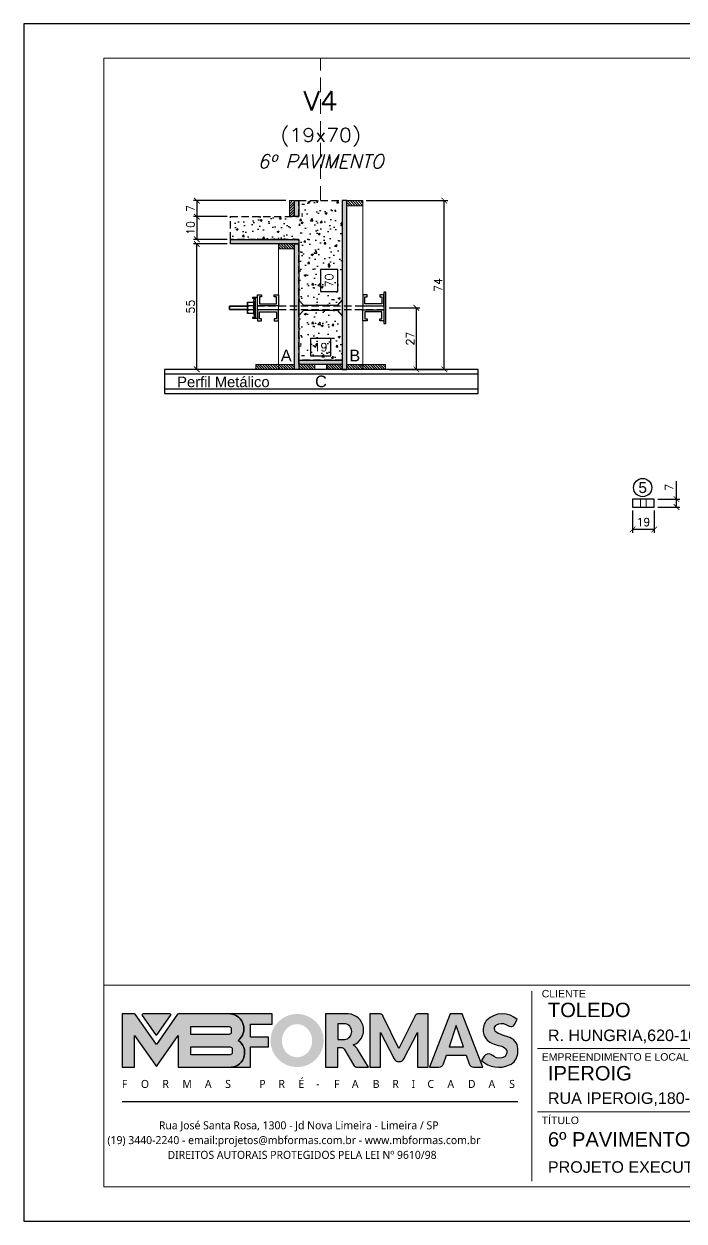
# Model space of a CAD drawing. Extents: x -23436 to 4767, y -4638 to 9755.
# Drawn here: x -15921 to -15342, y 5232 to 6282 of the extents above; entities that cross this region are included whole.
import ezdxf
from ezdxf.enums import TextEntityAlignment as Align

# ---------------------------------------------------------------- set-up
doc = ezdxf.new("R2010")
doc.units = 0
doc.header["$PDMODE"] = 2
doc.header["$PDSIZE"] = 10
doc.linetypes.add('CABLIN', pattern=[0.35, 0.25, -0.1])
doc.linetypes.add('HIDDEN', pattern=[9.525, 6.35, -3.175])
doc.layers.get('0').update_dxf_attribs({"lineweight": 13})
doc.layers.get('Defpoints').update_dxf_attribs({"lineweight": 13})
for name, color, linetype in [('Barra de Ancoragem', 20, 'Continuous'), ('Concreto', 250, 'HIDDEN'), ('Cota', 4, 'Continuous'), ('Cota Seção (2x)', 4, 'Continuous'), ('Hachura', 252, 'CABLIN'), ('MB Logo', 255, 'Continuous'), ('Painéis', 200, 'Continuous'), ('Perfil Metálico', 224, 'Continuous'), ('Romaneio', 10, 'Continuous'), ('Texto de Titulo', 7, 'Continuous'), ('Texto Qtd Sarr', 242, 'Continuous'), ('Tubo de PVC', 51, 'Continuous')]:
    doc.layers.add(name, color=color, linetype=linetype)
for name, color, linetype, lineweight in [('FOLHA MB', 7, 'Continuous', 13), ('Madeira', 100, 'Continuous', 13), ('Sarr 2.2x7', 40, 'Continuous', 9), ('Texto Seção', 7, 'Continuous', 15)]:
    doc.layers.add(name, color=color, linetype=linetype, lineweight=lineweight)
doc.layers.add('Laje_Perimetro', color=7, linetype='Continuous', plot=False)
doc.styles.add('ARIAL', font='arial.ttf', dxfattribs={"oblique": 15, "height": 25})
doc.styles.add('MB_C01', font='arial.ttf', dxfattribs={"height": 1.3})
doc.styles.add('MB_C02', font='arial.ttf', dxfattribs={"height": 2})
doc.styles.add('MB_C03', font='arial.ttf', dxfattribs={"height": 2.5})
doc.styles.add('MB_C04', font='arial.ttf', dxfattribs={"height": 6})
doc.styles.add('MtXpl_Lucida_Sans_Un', font='l_10646.ttf')
doc.styles.add('ROMANS', font='romans.shx')
doc.dimstyles.new('Cota Paínel', dxfattribs={"dimtxt": 7, "dimasz": 5, "dimexe": 3, "dimexo": 3, "dimgap": 3, "dimtad": 1, "dimdec": 1, "dimzin": 12, "dimdsep": 46, "dimtxsty": 'ROMANS', "dimblk": 'ARCHTICK', "dimcen": 0, "dimclrd": 4, "dimclre": 4, "dimclrt": 1, "dimadec": 1, "dimazin": 3, "dimtfac": 1, "dimtdec": 1, "dimtmove": 0, "dimatfit": 3, "dimldrblk": 'OBLIQUE', "dimfxl": 1, "dimtolj": 1, "dimtzin": 12, "dimarcsym": 0})
doc.dimstyles.new('Cota Seção (2x)', dxfattribs={"dimtxt": 7, "dimasz": 5, "dimexe": 3, "dimexo": 3, "dimgap": 2, "dimtad": 3, "dimdec": 1, "dimlfac": 0.5, "dimzin": 12, "dimdsep": 46, "dimtxsty": 'ROMANS', "dimblk": 'ARCHTICK', "dimcen": 0, "dimclrd": 4, "dimclre": 4, "dimclrt": 1, "dimadec": 1, "dimazin": 3, "dimtfac": 1, "dimtdec": 1, "dimtmove": 0, "dimatfit": 3, "dimldrblk": 'OBLIQUE', "dimfxl": 1, "dimtolj": 1, "dimtzin": 12, "dimarcsym": 0})
doc.dimstyles.new('Cota Seção interna', dxfattribs={"dimtxt": 7, "dimasz": 6, "dimexe": 0.18, "dimexo": 2, "dimgap": -4, "dimtad": 3, "dimdec": 1, "dimlfac": 0.5, "dimzin": 12, "dimdsep": 46, "dimtxsty": 'ROMANS', "dimblk": 'ARCHTICK', "dimcen": 0.09, "dimse1": 1, "dimse2": 1, "dimsd1": 1, "dimsd2": 1, "dimclrd": 180, "dimclre": 5, "dimclrt": 1, "dimadec": 0, "dimazin": 3, "dimtfac": 1, "dimtdec": 1, "dimtofl": 0, "dimtmove": 0, "dimatfit": 3, "dimldrblk": 'ARCHTICK', "dimfxl": 1, "dimtolj": 1, "dimtzin": 0, "dimarcsym": 0})
pattern_1 = [(315, (7276.5452, -2250.3843), (1.12253202, 1.12253202), [])]
pattern_2 = [(315, (7276.5452, -2323.9843), (1.12253202, 1.12253202), [])]

# ---------------------------------------------------------------- blocks, each defined once
blk = doc.blocks.new('MB-NOVO')
at = {"layer": 'MB Logo', "linetype": 'Continuous'}
h = blk.add_hatch(color=256, dxfattribs=at)
h.dxf.hatch_style = 1
h.set_gradient(color1=(242, 132, 69), color2=(247, 180, 141), rotation=90, tint=1)
h.paths.add_polyline_path([(-18529.6, 10980.8), (-18475.7, 10980.8, 0.706757), (-18468.7, 11008, 0.681802), (-18476.7, 11034.9), (-18529.4, 11034.9, 0.243712), (-18530.2, 11034.5), (-18551.7, 11003.9), (-18573.3, 11034.5, 0.243712), (-18574.1, 11034.9), (-18586.5, 11034.9), (-18586.5, 10980.8), (-18573.9, 10980.8), (-18573.9, 11012.9), (-18551.7, 10981.5), (-18529.6, 11012.9)])
h.paths.add_polyline_path([(-18516.8, 11014.1), (-18516.8, 11022), (-18477.8, 11022, -0.414214), (-18475.8, 11020), (-18475.8, 11016.1, -0.414214), (-18477.8, 11014.1)], flags=16)
h.paths.add_polyline_path([(-18516.8, 11001.4), (-18476.8, 11001.4, -0.414214), (-18474.8, 10999.4), (-18474.8, 10995.5, -0.414214), (-18476.8, 10993.5), (-18516.8, 10993.5)], flags=16)
at = {"layer": 'MB Logo', "true_color": 0x262626}
h = blk.add_hatch(color=250, dxfattribs=at)
h.dxf.hatch_style = 1
h.paths.add_polyline_path([(-18537.3, 11033.3, 0.60809), (-18538.1, 11034.9), (-18565.3, 11034.9, 0.60809), (-18566.1, 11033.3), (-18552.5, 11014, 0.518202), (-18550.9, 11014)])
h = blk.add_hatch(color=250, dxfattribs=at)
h.dxf.hatch_style = 1
h.paths.add_polyline_path([(-18456.2, 11011.3), (-18456.2, 11024.6), (-18434.2, 11024.6), (-18434.2, 11034.9), (-18476.7, 11034.9, -0.681802), (-18468.7, 11008, -0.706757), (-18475.7, 10980.8), (-18456.2, 10980.8), (-18456.2, 11001.4), (-18437.8, 11001.4), (-18437.8, 11011.3)])
h = blk.add_hatch(color=250, dxfattribs=at)
h.dxf.hatch_style = 1
h.paths.add_polyline_path([(-18435.9, 11007.9, 1), (-18381.9, 11007.9, 1)])
edge = h.paths.add_edge_path(flags=16)
edge.add_ellipse((-18409, 11007.7), major_axis=(0, 16.8), ratio=0.916255, start_angle=0, end_angle=360)
h = blk.add_hatch(color=250, dxfattribs=at)
h.dxf.hatch_style = 1
h.paths.add_polyline_path([(-18357, 11034.9), (-18380.2, 11034.9), (-18380.2, 10980.8), (-18367.6, 10980.8), (-18367.6, 11000.7), (-18363.4, 11000.7, -0.195765), (-18360.9, 10998.9), (-18351.8, 10983.2, 0.261385), (-18347.5, 10980.8), (-18336.4, 10980.8), (-18347.5, 10999, 0.082429), (-18349.6, 11001.5), (-18351.9, 11003.4, 0.81838)])
h.paths.add_polyline_path([(-18360.8, 11009), (-18367.6, 11009), (-18367.6, 11025), (-18360.8, 11025, -0.92578)], flags=16)
h = blk.add_hatch(color=250, dxfattribs=at)
h.dxf.hatch_style = 1
h.paths.add_polyline_path([(-18286.6, 11015.9), (-18286.6, 10980.8), (-18275.8, 10980.8), (-18275.8, 11034.9), (-18286.6, 11034.9, 0.216647), (-18289.4, 11032.4), (-18305.5, 10999.8), (-18321.6, 11032.7, 0.199908), (-18324.3, 11034.9), (-18335.2, 11034.9), (-18335.2, 10980.8), (-18324.3, 10980.8), (-18324.3, 11015.9), (-18310.4, 10989.3, 0.279644), (-18306, 10986.6, 0.340986), (-18300.5, 10989.3)])
h = blk.add_hatch(color=250, dxfattribs=at)
h.dxf.hatch_style = 1
h.paths.add_polyline_path([(-18274.4, 10980.8), (-18265, 10980.8, 0.322517), (-18260.2, 10984.3), (-18257.3, 10993), (-18237.2, 10993), (-18234.3, 10984.3, 0.322517), (-18229.5, 10980.8), (-18220.3, 10980.8), (-18241.2, 11034.9), (-18253.4, 11034.9)])
h.paths.add_polyline_path([(-18254.4, 11001.6), (-18247.3, 11023), (-18240.1, 11001.6)], flags=16)
h = blk.add_hatch(color=250, dxfattribs=at)
h.dxf.hatch_style = 1
h.paths.add_polyline_path([(-18206, 11024, -0.247671), (-18196.9, 11024.3), (-18193.5, 11022.5, 0.40799), (-18188.2, 11024.1), (-18185.4, 11029.1, 0.392837), (-18216.2, 11028.7, 0.467779), (-18213.3, 11006.3, 0.077523), (-18201.2, 11002.1, -0.214206), (-18196.1, 10997.9, -0.284295), (-18198.2, 10991.4, -0.26924), (-18208.8, 10991.6), (-18212.2, 10993.6, 0.407727), (-18219, 10992.1), (-18221.8, 10987.7, 0.296878), (-18193.2, 10983.1, 0.272251), (-18184.9, 10995.3), (-18184.6, 10997.9, 0.348906), (-18193.7, 11011.2), (-18200.4, 11013.5, -0.045018), (-18205.8, 11015.7, -0.618284)])
at = {"layer": 'MB Logo', "linetype": 'Continuous'}
blk.add_line((-18586.5, 10945.9), (-18184.8, 10945.9), dxfattribs=at)
at = {"layer": 'MB Logo', "color": 23, "linetype": 'Continuous', "true_color": 0xf28445}
for points in [[(-18573.3, 11034.5, 0.243712), (-18574.1, 11034.9), (-18586.5, 11034.9), (-18586.5, 10980.8), (-18573.9, 10980.8), (-18573.9, 11012.9), (-18551.7, 10981.5), (-18529.6, 11012.9), (-18529.6, 10980.8), (-18475.7, 10980.8, 0.706757), (-18468.7, 11008, 0.681802), (-18476.7, 11034.9), (-18529.4, 11034.9, 0.243712), (-18530.2, 11034.5), (-18551.7, 11003.9)], [(-18516.8, 11022), (-18477.8, 11022, -0.414214), (-18475.8, 11020), (-18475.8, 11016.1, -0.414214), (-18477.8, 11014.1), (-18516.8, 11014.1)], [(-18516.8, 11001.4), (-18476.8, 11001.4, -0.414214), (-18474.8, 10999.4), (-18474.8, 10995.5, -0.414214), (-18476.8, 10993.5), (-18516.8, 10993.5)]]:
    blk.add_lwpolyline(points, format="xyb", close=True, dxfattribs=at)
at = {"layer": 'MB Logo', "color": 250, "true_color": 0x262626}
for points in [[(-18537.3, 11033.3, 0.60809), (-18538.1, 11034.9), (-18565.3, 11034.9, 0.60809), (-18566.1, 11033.3), (-18552.5, 11014, 0.518202), (-18550.9, 11014)], [(-18437.8, 11011.3), (-18456.2, 11011.3), (-18456.2, 11024.6), (-18434.2, 11024.6), (-18434.2, 11034.9), (-18476.7, 11034.9, -0.681802), (-18468.7, 11008, -0.706757), (-18475.7, 10980.8), (-18456.2, 10980.8), (-18456.2, 11001.4), (-18437.8, 11001.4)], [(-18347.5, 10980.8), (-18336.4, 10980.8), (-18347.5, 10999, 0.082429), (-18349.6, 11001.5), (-18351.9, 11003.4, 0.81838), (-18357, 11034.9), (-18380.2, 11034.9), (-18380.2, 10980.8), (-18367.6, 10980.8), (-18367.6, 11000.7), (-18363.4, 11000.7, -0.209789), (-18360.8, 10998.7), (-18351.8, 10983.2, 0.261385)], [(-18286.6, 11015.9), (-18286.6, 10980.8), (-18275.8, 10980.8), (-18275.8, 11034.9), (-18286.6, 11034.9, 0.216647), (-18289.4, 11032.4), (-18305.5, 10999.8), (-18321.5, 11032.4, 0.216647), (-18324.3, 11034.9), (-18335.2, 11034.9), (-18335.2, 10980.8), (-18324.3, 10980.8), (-18324.3, 11015.9), (-18310.4, 10989.3, 0.279644), (-18306, 10986.6), (-18304.9, 10986.6, 0.279644), (-18300.5, 10989.3)], [(-18265, 10980.8, 0.322517), (-18260.2, 10984.3), (-18257.3, 10993), (-18237.2, 10993), (-18234.3, 10984.3, 0.322517), (-18229.5, 10980.8), (-18220.3, 10980.8), (-18241.2, 11034.9), (-18253.4, 11034.9), (-18274.4, 10980.8)], [(-18206.2, 11015.9, -0.549626), (-18206.4, 11023.8, -0.258723), (-18196.9, 11024.3), (-18193.5, 11022.5, 0.40799), (-18188.2, 11024.1), (-18185.4, 11029.1, 0.392837), (-18216.2, 11028.7, 0.467779), (-18213.3, 11006.3, 0.077523), (-18201.2, 11002.1, -0.203897), (-18196.3, 10998.2), (-18196.1, 10997.8, -0.267611), (-18198, 10991.6), (-18198.5, 10991.3, -0.261145), (-18208.8, 10991.6), (-18212.2, 10993.6, 0.407727), (-18219, 10992.1), (-18221.8, 10987.7, 0.296878), (-18193.2, 10983.1, 0.265963), (-18184.9, 10994.9), (-18184.7, 10997.6, 0.340466), (-18193.1, 11011), (-18200.4, 11013.5, -0.049298)], [(-18367.6, 11009), (-18360.8, 11009, 0.92578), (-18360.8, 11025), (-18367.6, 11025)]]:
    blk.add_lwpolyline(points, format="xyb", close=True, dxfattribs=at)
blk.add_lwpolyline([(-18247.3, 11023), (-18254.4, 11001.6), (-18240.1, 11001.6)], close=True, dxfattribs=at)
at = {"layer": 'MB Logo', "color": 250, "true_color": 0x262626, "style": 'MtXpl_Lucida_Sans_Un'}
for s, height, p in [('F', 8.12, (-18586.8, 10959.8)), ('O', 8.12, (-18567.5, 10959.8)), ('R', 8.12, (-18545.6, 10959.8)), ('M', 8.12, (-18525.4, 10959.8)), ('A', 8.12, (-18502.5, 10959.8)), ('S', 8.12, (-18481.9, 10959.8)), ('P', 8.12, (-18447.3, 10959.8)), ('R', 8.12, (-18427.8, 10959.8)), ('É', 8.12, (-18407.5, 10959.8)), ('-', 8.12, (-18389.6, 10959.8)), ('F', 8.12, (-18371.4, 10959.8)), ('A', 8.12, (-18353.3, 10959.8)), ('B', 8.12, (-18332.1, 10959.8)), ('R', 8.12, (-18312.2, 10959.8)), ('I', 8.12, (-18292.7, 10959.8)), ('C', 8.12, (-18276.6, 10959.8)), ('A', 8.12, (-18256.3, 10959.8)), ('D', 8.12, (-18235.5, 10959.8)), ('A', 8.12, (-18214.6, 10959.8)), ('S', 8.12, (-18193.6, 10959.8)), ('DIREITOS AUTORAIS PROTEGIDOS PELA LEI Nº 9610/98', 8.122, (-18540.4, 10887.8))]:
    blk.add_text(s, height=height, dxfattribs=at).set_placement(p)
at = {"layer": 'MB Logo', "style": 'MtXpl_Lucida_Sans_Un'}
for s, p in [('Rua José Santa Rosa, 1300 - Jd Nova Limeira - Limeira / SP', (-18549.2, 10917.8)), ('(19) 3440-2240 - email:projetos@mbformas.com.br - www.mbformas.com.br', (-18601.5, 10902.8))]:
    blk.add_text(s, height=8.122, dxfattribs=at).set_placement(p)
blk = doc.blocks.new('A$C169d8357')
at = {"layer": 'FOLHA MB', "color": 1}
for p, q in [((1109.8, 356.7), (70, 356.7)), ((445.6, 351.7), (445.6, 185)), ((786.6, 351.7), (786.6, 250.7)), ((943.1, 351.7), (943.1, 185)), ((1109.8, 356.7), (1109.8, 179.9)), ((1455, 356.7), (1109.8, 356.7)), ((1155.3, 185), (1155.3, 351.7)), ((1232.6, 351.7), (1232.6, 185)), ((1455, 331.5), (1109.8, 331.5)), ((938.1, 316.3), (791.6, 316.3)), ((1109.8, 316.3), (948.2, 316.3)), ((1029, 311.3), (1029, 286)), ((1455, 306.2), (1109.8, 306.2)), ((781.5, 301.2), (450.7, 301.2)), ((938.1, 281), (791.6, 281)), ((1109.8, 281), (948.2, 281)), ((1029, 275.9), (1029, 250.7)), ((1455, 281), (1109.8, 281)), ((1455, 255.7), (1109.8, 255.7)), ((938.1, 245.6), (450.7, 245.6)), ((1109.8, 245.6), (948.2, 245.6)), ((1029, 240.6), (1029, 185)), ((1455, 230.4), (1109.8, 230.4)), ((1455, 205.2), (1109.8, 205.2))]:
    blk.add_line(p, q, dxfattribs=at)
for points in [[(0, 1199.9), (0, 149.9), (1485, 149.9), (1485, 1199.9)], [(70, 1169.9), (70, 179.9), (1455, 179.9), (1455, 1169.9)]]:
    blk.add_lwpolyline(points, close=True, dxfattribs=at)
at = {"layer": 'MB Logo', "xscale": 0.8642040370897565, "yscale": 0.8642040370897565, "zscale": 0.8642040370897565}
blk.add_blockref('MB-NOVO', (16148.7, -9204.8), dxfattribs=at)
at = {"layer": 'FOLHA MB', "color": 6}
for s, height, style, p in [('CLIENTE', 6.57, 'MB_C01', (454.3, 346.1)), ('RESPONSÁVEL TÉCNICO', 6.566, 'MB_C01', (791.2, 344.6)), ('FASE DO PROJETO', 6.566, 'MB_C01', (947.8, 344.6)), ('R. HUNGRIA,620-10ºANDAR-SÃO PAULO-SP', 10.102, 'MB_C02', (459.7, 307.8)), ('PROJETISTA', 6.57, 'MB_C01', (791.2, 306.7)), ('DATA', 6.57, 'MB_C01', (947.8, 306.7)), ('ESCALA', 6.57, 'MB_C01', (1033.7, 306.7)), ('EMPREENDIMENTO E LOCAL', 6.566, 'MB_C01', (454.3, 290.6)), ('DISCIPLINA', 6.57, 'MB_C01', (791.2, 271.4)), ('COR MADEIRA', 6.566, 'MB_C01', (947.8, 271.4)), ('COR TARJA', 6.57, 'MB_C01', (1033.7, 271.4)), ('RUA IPEROIG,180-PERDIZES-SÃO PAULO-SP', 10.102, 'MB_C02', (459.7, 252.7)), ('TÍTULO', 6.57, 'MB_C01', (454.3, 235)), ('REVISÃO', 6.57, 'MB_C01', (947.8, 236.5)), ('FOLHA', 6.57, 'MB_C01', (1033.7, 236.5)), ('PROJETO EXECUTIVO DE LATERAIS DE VIGAS', 10.102, 'MB_C02', (459.7, 192.3))]:
    blk.add_text(s, height=height, dxfattribs=dict(at, style=style)).set_placement(p)
at = {"layer": 'FOLHA MB', "color": 5}
for s, height, style, p in [('TOLEDO', 12.63, 'MB_C03', (459.7, 328.8)), ('DANIEL RODRIGUES', 10.102, 'MB_C02', (791.6, 322.4)), ('LIBERADO PARA OBRA', 10.102, 'MB_C02', (948.1, 320.5)), ('STEPHANIE/THAIS', 10.102, 'MB_C02', (791.5, 285.1)), ('02/05/2023', 10.1, 'MB_C02', (948.1, 285.1)), ('1:50', 10.1, 'MB_C02', (1034, 287.1)), ('IPEROIG', 12.63, 'MB_C03', (459.7, 273.3)), ('PADRÃO', 10.1, 'MB_C02', (948.1, 251.8)), ('FORMA DE MADEIRA', 10.102, 'MB_C02', (791.6, 251.7)), ('S/COR', 10.1, 'MB_C02', (1034, 251.8)), ('01', 10.1, 'MB_C02', (1126.7, 237.1)), ('19/06/23', 10.1, 'MB_C02', (1166.5, 236.9)), ('ACRESCIMO DA FOLHA 45', 10.102, 'MB_C02', (1243.1, 236.9)), ('6º PAVIMENTO / TIPO / DUPLEX INFERIOR', 12.628, 'MB_C03', (459.7, 215.3)), ('00', 10.1, 'MB_C02', (1126.7, 211.8)), ('02/05/23', 10.1, 'MB_C02', (1166.5, 211.6)), ('EMISSÃO INICIAL', 10.102, 'MB_C02', (1243.1, 211.6)), ('01', 12.63, 'MB_C03', (967.6, 205))]:
    blk.add_text(s, height=height, dxfattribs=dict(at, style=style)).set_placement(p)
at = {"layer": 'FOLHA MB', "color": 6, "style": 'MB_C01'}
for s, p in [('REV. Nº', (1132.5, 198.1)), ('DATA', (1189.7, 198.1)), ('DESCRIÇÃO', (1265.5, 198.1))]:
    blk.add_text(s, height=6.57, dxfattribs=at).set_placement(p, align=Align.MIDDLE_CENTER)
at = {"layer": 'FOLHA MB', "insert": (1239.4, 189.4), "char_height": 5.051, "width": 210.818, "attachment_point": 1, "style": 'MB_C04'}
blk.add_mtext('TOLEDO-IPEROIG-LO-6PV-TP-DINF-LVI-R00.DWG', dxfattribs=at)
blk = doc.blocks.new('*D288')
at = {"layer": 'Cota Seção (2x)', "color": 180, "lineweight": -2, "transparency": 16777216}
for p, q in [((-15652.1, 6006.3), (-15670.1, 6006.3)), ((-15670.1, 6006.3), (-15670.1, 5991.3)), ((-15652.1, 5991.3), (-15652.1, 6006.3)), ((-15670.1, 5991.3), (-15652.1, 5991.3))]:
    blk.add_line(p, q, dxfattribs=at)
at = {"layer": 'Defpoints', "color": 0, "transparency": 16777216}
for p in [(-15680.1, 5987.3), (-15680.1, 5987.3), (-15642.1, 5987.3)]:
    blk.add_point(p, dxfattribs=at)
at = {"layer": 'Cota Seção (2x)', "color": 1, "transparency": 16777216, "insert": (-15661.1, 5998.8), "char_height": 7, "attachment_point": 5, "style": 'ROMANS'}
blk.add_mtext('\\A1;19', dxfattribs=at)
blk = doc.blocks.new('_ArchTick')
at = {"color": 0, "linetype": 'ByBlock', "const_width": 0.15}
blk.add_lwpolyline([(-0.5, -0.5), (0.5, 0.5)], dxfattribs=at)
blk = doc.blocks.new('DSADSAD')
at = {"layer": 'Barra de Ancoragem'}
for p, q in [((-12991, 7698.4), (-13009.2, 7698.4)), ((-13005.1, 7696.9), (-13008.6, 7697.6)), ((-12995.1, 7696.9), (-12991.5, 7697.6))]:
    blk.add_line(p, q, dxfattribs=at)
at = {"layer": 'Barra de Ancoragem', "flags": 128}
for points in [[(-13009.2, 7700.2), (-12991, 7700.2), (-12991, 7698.4), (-13009.2, 7698.4)], [(-13008.6, 7698.4), (-13008.6, 7696), (-13009.2, 7696), (-13009.2, 7698.4)], [(-12995.1, 7698.4), (-12995.1, 7696.9), (-13005.1, 7696.9), (-13005.1, 7698.4)], [(-12991, 7698.4), (-12991, 7696), (-12991.5, 7696), (-12991.5, 7698.4)]]:
    blk.add_lwpolyline(points, close=True, dxfattribs=at)
for points in [[(-13005.1, 7696.9), (-13005.1, 7691.6), (-12995.1, 7691.6), (-12995.1, 7696.9)], [(-13000.4, 7696.9), (-13000.4, 7698.4), (-12999.8, 7698.4), (-12999.8, 7696.9), (-13000.4, 7696.9), (-12999.8, 7696.9)]]:
    blk.add_lwpolyline(points, dxfattribs=at)
for points in [[(-13001.9, 7696.9), (-13001.9, 7692.8, 0.666667), (-12998.3, 7692.8, 0.666667)], [(-12998.3, 7696.9), (-12998.3, 7692.8, 0.729796), (-12995.1, 7692.8, 0.729796)]]:
    blk.add_lwpolyline(points, format="xyb", dxfattribs=at)
at = {"layer": 'Barra de Ancoragem'}
blk.add_arc((-13003.5, 7693.3), 1.7, 197.7564, 342.2436, dxfattribs=at)
blk = doc.blocks.new('*D289')
at = {"layer": 'Cota', "color": 4, "lineweight": -2, "transparency": 16777216}
for p, q in [((-15601, 6033.3), (-15574.1, 6033.3)), ((-15577.1, 5979.3), (-15577.1, 6033.3)), ((-15601.1, 5979.3), (-15574.1, 5979.3))]:
    blk.add_line(p, q, dxfattribs=at)
at = {"layer": 'Defpoints', "color": 0, "transparency": 16777216}
for p in [(-15604, 6033.3), (-15577.1, 6033.3), (-15604.1, 5979.3)]:
    blk.add_point(p, dxfattribs=at)
at = {"layer": 'Cota', "color": 4, "lineweight": -2, "transparency": 16777216, "xscale": 5, "yscale": 5, "zscale": 5}
for p, rotation in [((-15577.1, 6033.3), 90), ((-15577.1, 5979.3), 270)]:
    blk.add_blockref('_ArchTick', p, dxfattribs=dict(at, rotation=rotation))
at = {"layer": 'Cota', "color": 1, "transparency": 16777216, "insert": (-15582.6, 6006.3), "char_height": 7, "attachment_point": 5, "rotation": 90, "style": 'ROMANS'}
blk.add_mtext('\\A1;27', dxfattribs=at)
blk = doc.blocks.new('_OBLIQUE')
at = {"color": 0, "linetype": 'ByBlock', "lineweight": -2}
for p, q in [((0, 0), (-1, 0)), ((-0.5, -0.5), (0.5, 0.5))]:
    blk.add_line(p, q, dxfattribs=at)
blk = doc.blocks.new('*D290')
at = {"layer": 'Cota', "color": 4, "lineweight": -2, "transparency": 16777216}
for p, q in [((-15743.1, 6089.3), (-15772.7, 6089.3)), ((-15769.7, 5979.3), (-15769.7, 6089.3)), ((-15721.1, 5979.3), (-15772.7, 5979.3))]:
    blk.add_line(p, q, dxfattribs=at)
at = {"layer": 'Defpoints', "color": 0, "transparency": 16777216}
for p in [(-15769.7, 6089.3), (-15740.1, 6089.3), (-15718.1, 5979.3)]:
    blk.add_point(p, dxfattribs=at)
at = {"layer": 'Cota', "color": 4, "lineweight": -2, "transparency": 16777216, "xscale": 5, "yscale": 5, "zscale": 5}
for p, rotation in [((-15769.7, 6089.3), 90), ((-15769.7, 5979.3), 270)]:
    blk.add_blockref('_ArchTick', p, dxfattribs=dict(at, rotation=rotation))
at = {"layer": 'Cota', "color": 1, "transparency": 16777216, "insert": (-15775.2, 6034.3), "char_height": 7, "attachment_point": 5, "rotation": 90, "style": 'ROMANS'}
blk.add_mtext('\\A1;55', dxfattribs=at)
blk = doc.blocks.new('*D291')
at = {"layer": 'Cota', "color": 4, "lineweight": -2, "transparency": 16777216}
for p, q in [((-15743.1, 6113.3), (-15772.7, 6113.3)), ((-15769.7, 6113.3), (-15769.7, 6093.3)), ((-15743.1, 6093.3), (-15772.7, 6093.3))]:
    blk.add_line(p, q, dxfattribs=at)
at = {"layer": 'Defpoints', "color": 0, "transparency": 16777216}
for p in [(-15740.1, 6113.3), (-15769.7, 6093.3), (-15740.1, 6093.3)]:
    blk.add_point(p, dxfattribs=at)
at = {"layer": 'Cota', "color": 4, "lineweight": -2, "transparency": 16777216, "xscale": 5, "yscale": 5, "zscale": 5}
for p, rotation in [((-15769.7, 6113.3), 90), ((-15769.7, 6093.3), 270)]:
    blk.add_blockref('_ArchTick', p, dxfattribs=dict(at, rotation=rotation))
at = {"layer": 'Cota', "color": 1, "transparency": 16777216, "insert": (-15775.2, 6103.3), "char_height": 7, "attachment_point": 5, "rotation": 90, "style": 'ROMANS'}
blk.add_mtext('\\A1;10', dxfattribs=at)
blk = doc.blocks.new('*D292')
at = {"layer": 'Cota', "color": 4, "lineweight": -2, "transparency": 16777216}
for p, q in [((-15691.5, 6127.3), (-15772.7, 6127.3)), ((-15769.7, 6127.3), (-15769.7, 6113.3)), ((-15743.1, 6113.3), (-15772.7, 6113.3))]:
    blk.add_line(p, q, dxfattribs=at)
at = {"layer": 'Defpoints', "color": 0, "transparency": 16777216}
for p in [(-15688.5, 6127.3), (-15769.7, 6113.3), (-15740.1, 6113.3)]:
    blk.add_point(p, dxfattribs=at)
at = {"layer": 'Cota', "color": 4, "lineweight": -2, "transparency": 16777216, "xscale": 5, "yscale": 5, "zscale": 5}
for p, rotation in [((-15769.7, 6127.3), 90), ((-15769.7, 6113.3), 270)]:
    blk.add_blockref('_ArchTick', p, dxfattribs=dict(at, rotation=rotation))
at = {"layer": 'Cota', "color": 1, "transparency": 16777216, "insert": (-15775.2, 6120.3), "char_height": 7, "attachment_point": 5, "rotation": 90, "style": 'ROMANS'}
blk.add_mtext('\\A1;7', dxfattribs=at)
blk = doc.blocks.new('*D293')
at = {"layer": 'Cota', "color": 4, "lineweight": -2, "transparency": 16777216}
for p, q in [((-15621.1, 6127.3), (-15549.6, 6127.3)), ((-15552.6, 5979.3), (-15552.6, 6127.3)), ((-15601.1, 5979.3), (-15549.6, 5979.3))]:
    blk.add_line(p, q, dxfattribs=at)
at = {"layer": 'Defpoints', "color": 0, "transparency": 16777216}
for p in [(-15624.1, 6127.3), (-15552.6, 6127.3), (-15604.1, 5979.3)]:
    blk.add_point(p, dxfattribs=at)
at = {"layer": 'Cota', "color": 4, "lineweight": -2, "transparency": 16777216, "xscale": 5, "yscale": 5, "zscale": 5}
for p, rotation in [((-15552.6, 6127.3), 90), ((-15552.6, 5979.3), 270)]:
    blk.add_blockref('_ArchTick', p, dxfattribs=dict(at, rotation=rotation))
at = {"layer": 'Cota', "color": 1, "transparency": 16777216, "insert": (-15558.1, 6053.3), "char_height": 7, "attachment_point": 5, "rotation": 90, "style": 'ROMANS'}
blk.add_mtext('\\A1;74', dxfattribs=at)
blk = doc.blocks.new('*D294')
at = {"layer": 'Cota Seção (2x)', "color": 180, "lineweight": -2, "transparency": 16777216}
for p, q in [((-15646.1, 6066.9), (-15661.1, 6066.9)), ((-15661.1, 6066.9), (-15661.1, 6047.6)), ((-15646.1, 6047.6), (-15646.1, 6066.9)), ((-15661.1, 6047.6), (-15646.1, 6047.6))]:
    blk.add_line(p, q, dxfattribs=at)
at = {"layer": 'Defpoints', "color": 0, "transparency": 16777216}
for p in [(-15642.1, 6127.3), (-15642.1, 6127.3), (-15642.1, 5987.3)]:
    blk.add_point(p, dxfattribs=at)
at = {"layer": 'Cota Seção (2x)', "color": 1, "transparency": 16777216, "insert": (-15653.6, 6057.3), "char_height": 7, "attachment_point": 5, "rotation": 90, "style": 'ROMANS'}
blk.add_mtext('\\A1;70', dxfattribs=at)
blk = doc.blocks.new('titulo1')
at = {"layer": 'Defpoints', "color": 252, "linetype": 'HIDDEN', "ltscale": 2}
blk.add_line((0, 0), (0, 125), dxfattribs=at)
at = {"layer": 'Defpoints', "style": 'ROMANS', "oblique": 15}
blk.add_attdef('FOLHA', text='', height=10, dxfattribs=at).set_placement((0, 15.6), align=Align.MIDDLE_CENTER)
at = {"layer": 'Texto Qtd Sarr', "color": 3, "style": 'ROMANS', "oblique": 15}
for tag, height, p in [('TITULO', 17, (0, 71.4)), ('SEÇÃO', 12, (0, 41.5))]:
    blk.add_attdef(tag, text='', height=height, dxfattribs=at).set_placement(p, align=Align.MIDDLE_CENTER)
blk = doc.blocks.new('*D319')
at = {"layer": 'Cota', "color": 4, "lineweight": -2, "transparency": 16777216}
for p, q in [((-15387.4, 5855.5), (-15387.4, 5835.9)), ((-15368.4, 5855.5), (-15368.4, 5835.9)), ((-15368.4, 5838.9), (-15387.4, 5838.9))]:
    blk.add_line(p, q, dxfattribs=at)
at = {"layer": 'Defpoints', "color": 0, "transparency": 16777216}
for p in [(-15387.4, 5858.5), (-15368.4, 5858.5), (-15387.4, 5838.9)]:
    blk.add_point(p, dxfattribs=at)
at = {"layer": 'Cota', "color": 4, "lineweight": -2, "transparency": 16777216, "xscale": 5, "yscale": 5, "zscale": 5, "rotation": 180}
blk.add_blockref('_ArchTick', (-15387.4, 5838.9), dxfattribs=at)
at = {"layer": 'Cota', "color": 4, "lineweight": -2, "transparency": 16777216, "xscale": 5, "yscale": 5, "zscale": 5}
blk.add_blockref('_ArchTick', (-15368.4, 5838.9), dxfattribs=at)
at = {"layer": 'Cota', "color": 1, "transparency": 16777216, "insert": (-15377.9, 5845.4), "char_height": 7, "attachment_point": 5, "style": 'ROMANS'}
blk.add_mtext('\\A1;19', dxfattribs=at)
blk = doc.blocks.new('*D320')
at = {"layer": 'Cota', "color": 4, "lineweight": -2, "transparency": 16777216}
for p, q in [((-15348.9, 5865.5), (-15348.9, 5881.2)), ((-15365.4, 5865.5), (-15345.9, 5865.5)), ((-15348.9, 5858.5), (-15348.9, 5865.5)), ((-15365.4, 5858.5), (-15345.9, 5858.5))]:
    blk.add_line(p, q, dxfattribs=at)
at = {"layer": 'Defpoints', "color": 0, "transparency": 16777216}
for p in [(-15368.4, 5865.5), (-15348.9, 5865.5), (-15368.4, 5858.5)]:
    blk.add_point(p, dxfattribs=at)
at = {"layer": 'Cota', "color": 4, "lineweight": -2, "transparency": 16777216, "xscale": 5, "yscale": 5, "zscale": 5}
for p, rotation in [((-15348.9, 5865.5), 90), ((-15348.9, 5858.5), 270)]:
    blk.add_blockref('_ArchTick', p, dxfattribs=dict(at, rotation=rotation))
at = {"layer": 'Cota', "color": 1, "transparency": 16777216, "insert": (-15355.4, 5875.8), "char_height": 7, "attachment_point": 5, "rotation": 90, "style": 'ROMANS'}
blk.add_mtext('\\A1;7', dxfattribs=at)

msp = doc.modelspace()

# ---------------------------------------------------------------- hatches: boundary and pattern name
at = {"layer": 'Concreto'}
h = msp.add_hatch(dxfattribs=at)
h.set_pattern_fill('AR-CONC', color=256, scale=2.5)
h.set_pattern_definition([(50, (0, 1352.299), (17.931505, -1.568803), [1.875, -20.625]), (355, (0, 1352.299), (-3.468783, 18.804803), [1.5, -16.5]), (100.45144, (1.494, 1352.168), (14.462721, 17.236), [1.593505, -17.528553]), (46.1842, (0, 1357.299), (26.681033, -4.137982), [2.8125, -30.9375]), (96.63564, (2.223, 1356.954), (23.36655, 24.352965), [2.39026, -26.292844]), (351.18416, (0, 1357.3), (23.36655, 24.352965), [2.25, -24.75]), (21, (2.5, 1356.049), (14.922676, -10.065472), [1.875, -20.625]), (326, (2.5, 1356.049), (6.082883, 18.128751), [1.5, -16.5]), (71.45144, (3.744, 1355.21), (21.00556, 8.063279), [1.593505, -17.528553]), (37.5, (0, 1352.2986), (0.3039964, 8.3223463), [0, -16.3, 0, -16.75, 0, -16.5625]), (7.5, (0, 1352.299), (6.5767384, 9.860293), [0, -9.55, 0, -15.925, 0, -6.3125]), (327.5, (-5.575, 1352.2986), (13.345561, -0.5638718), [0, -6.25, 0, -19.5, 0, -25.875]), (317.5, (-8.075, 1352.299), (14.579654, 2.5026246), [0, -8.125, 0, -12.95, 0, -18.375])])
h.paths.add_polyline_path([(-15740.07, 6113.26), (-15680.07, 6113.26), (-15680.07, 6127.26), (-15642.08, 6127.26), (-15642.07, 6040.04), (-15646.07, 6035.54), (-15676.07, 6035.54), (-15680.07, 6040.04), (-15680.07, 6089.26), (-15680.07, 6093.26), (-15740.07, 6093.26)])
h.paths.add_polyline_path([(-15658.82, 6047.59), (-15659.32, 6066.93), (-15648.82, 6066.93), (-15648.32, 6047.59)], flags=16)
h = msp.add_hatch(dxfattribs=at)
h.set_pattern_fill('AR-CONC', color=256, scale=2.5)
h.set_pattern_definition([(50, (0, 1318.299), (17.931505, -1.568803), [1.875, -20.625]), (355, (0, 1318.299), (-3.468783, 18.804803), [1.5, -16.5]), (100.45144, (1.494, 1318.168), (14.462721, 17.236), [1.593505, -17.528553]), (46.1842, (0, 1323.299), (26.681033, -4.137982), [2.8125, -30.9375]), (96.63564, (2.223, 1322.954), (23.36655, 24.352965), [2.39026, -26.292844]), (351.18416, (0, 1323.3), (23.36655, 24.352965), [2.25, -24.75]), (21, (2.5, 1322.049), (14.922676, -10.065472), [1.875, -20.625]), (326, (2.5, 1322.049), (6.082883, 18.128751), [1.5, -16.5]), (71.45144, (3.744, 1321.21), (21.00556, 8.063279), [1.593505, -17.528553]), (37.5, (0, 1318.2986), (0.3039964, 8.3223463), [0, -16.3, 0, -16.75, 0, -16.5625]), (7.5, (0, 1318.299), (6.5767384, 9.860293), [0, -9.55, 0, -15.925, 0, -6.3125]), (327.5, (-5.575, 1318.2986), (13.345561, -0.5638718), [0, -6.25, 0, -19.5, 0, -25.875]), (317.5, (-8.075, 1318.299), (14.579654, 2.5026246), [0, -8.125, 0, -12.95, 0, -18.375])])
h.paths.add_polyline_path([(-15680.07, 6026.48), (-15676.07, 6030.98), (-15646.07, 6030.98), (-15642.08, 6026.49), (-15642.08, 5987.26), (-15680.07, 5987.26)])
h.paths.add_polyline_path([(-15654.32, 5993.51), (-15667.82, 5993.51), (-15667.82, 6004.01), (-15654.32, 6004.01)], flags=24)
at = {"layer": 'Hachura'}
h = msp.add_hatch(dxfattribs=at)
h.set_pattern_fill('ANSI31', color=256, scale=0.5, angle=360, style=0)
h.set_pattern_definition([(45, (-7380.8312, 29087.8796), (-1.12253202, 1.12253202), [])])
h.paths.add_polyline_path([(-15684.07, 6127.26), (-15688.47, 6127.26), (-15688.47, 6113.26), (-15684.07, 6113.26)])
h = msp.add_hatch(color=256, dxfattribs=at)
h.dxf.hatch_style = 1
h.paths.add_polyline_path([(-15684.07, 6127.26), (-15680.07, 6127.26), (-15680.07, 6113.26), (-15684.07, 6113.26)])
h = msp.add_hatch(color=256, dxfattribs=at)
h.dxf.hatch_style = 1
h.paths.add_polyline_path([(-15638.08, 6127.26), (-15642.08, 6127.26), (-15642.07, 5979.26), (-15638.07, 5979.26)])
h = msp.add_hatch(dxfattribs=at)
h.set_pattern_fill('ANSI31', color=256, scale=0.5, angle=270, style=0)
h.set_pattern_definition([(315, (7276.5549, -2180.3843), (1.12253202, 1.12253202), [])])
h.paths.add_polyline_path([(-15638.08, 6122.86), (-15638.08, 6127.26), (-15624.08, 6127.26), (-15624.08, 6122.86)])
h = msp.add_hatch(color=256, dxfattribs=at)
h.dxf.hatch_style = 1
h.paths.add_polyline_path([(-15740.07, 6089.26), (-15740.07, 6093.26), (-15680.07, 6093.26), (-15680.07, 6089.26)])
h = msp.add_hatch(dxfattribs=at)
h.set_pattern_fill('ANSI31', color=256, scale=0.5, angle=270, style=0)
h.set_pattern_definition([(315, (7276.5452, -2218.3843), (1.12253202, 1.12253202), [])])
h.paths.add_polyline_path([(-15684.07, 6084.86), (-15684.07, 6089.26), (-15698.07, 6089.26), (-15698.07, 6084.86)])
h = msp.add_hatch(color=256, dxfattribs=at)
h.dxf.hatch_style = 1
h.paths.add_polyline_path([(-15684.07, 6089.26), (-15680.07, 6089.26), (-15680.07, 5979.26), (-15684.07, 5979.26)])
h = msp.add_hatch(color=256, dxfattribs=at)
h.dxf.hatch_style = 1
h.paths.add_polyline_path([(-15680.07, 5983.66), (-15680.07, 5987.26), (-15642.07, 5987.26), (-15642.07, 5983.66)])
h = msp.add_hatch(dxfattribs=at)
h.set_pattern_fill('ANSI31', color=256, scale=0.5, angle=270, style=0)
h.set_pattern_definition(pattern_1)
h.paths.add_polyline_path([(-15718.07, 5979.26), (-15718.07, 5983.66), (-15698.07, 5983.66), (-15698.07, 5979.26)])
h = msp.add_hatch(dxfattribs=at)
h.set_pattern_fill('ANSI31', color=256, scale=0.5, angle=270, style=0)
h.set_pattern_definition(pattern_2)
h.paths.add_polyline_path([(-15684.07, 5979.26), (-15684.07, 5983.66), (-15698.07, 5983.66), (-15698.07, 5979.26)])
h = msp.add_hatch(dxfattribs=at)
h.set_pattern_fill('ANSI31', color=256, scale=0.5, angle=270, style=0)
h.set_pattern_definition(pattern_1)
h.paths.add_polyline_path([(-15680.07, 5979.26), (-15680.07, 5983.66), (-15666.07, 5983.66), (-15666.07, 5979.26)])
h = msp.add_hatch(dxfattribs=at)
h.set_pattern_fill('ANSI31', color=256, scale=0.5, angle=270, style=0)
h.set_pattern_definition(pattern_1)
h.paths.add_polyline_path([(-15642.07, 5979.26), (-15642.07, 5983.66), (-15656.07, 5983.66), (-15656.07, 5979.26)])
h = msp.add_hatch(dxfattribs=at)
h.set_pattern_fill('ANSI31', color=256, scale=0.5, angle=270, style=0)
h.set_pattern_definition(pattern_2)
h.paths.add_polyline_path([(-15638.07, 5979.26), (-15638.07, 5983.66), (-15624.07, 5983.66), (-15624.07, 5979.26)])
h = msp.add_hatch(dxfattribs=at)
h.set_pattern_fill('ANSI31', color=256, scale=0.5, angle=270, style=0)
h.set_pattern_definition(pattern_1)
h.paths.add_polyline_path([(-15604.07, 5979.26), (-15604.07, 5983.66), (-15624.07, 5983.66), (-15624.07, 5979.26)])

# ---------------------------------------------------------------- linework, layer by layer
at = {"layer": 'Barra de Ancoragem'}
for points in [[(-15716.6, 6044.74), (-15714.75, 6044.74), (-15712.9, 6044.74), (-15712.9, 6042.89), (-15714.75, 6042.89), (-15714.75, 6036.88), (-15699.92, 6036.88), (-15699.92, 6042.89), (-15701.77, 6042.89), (-15701.77, 6044.74), (-15699.92, 6044.74), (-15698.07, 6044.74), (-15698.07, 6035.04), (-15716.6, 6035.04)], [(-15605.55, 6044.74), (-15607.4, 6044.74), (-15609.25, 6044.74), (-15609.25, 6042.89), (-15607.4, 6042.89), (-15607.4, 6036.88), (-15622.23, 6036.88), (-15622.23, 6042.89), (-15620.38, 6042.89), (-15620.38, 6044.74), (-15622.23, 6044.74), (-15624.07, 6044.74), (-15624.07, 6035.04), (-15605.55, 6035.04)], [(-15725.19, 6034.73), (-15741.08, 6034.73), (-15741.08, 6031.79), (-15725.19, 6031.79)], [(-15741.08, 6031.79), (-15741.08, 6034.73), (-15725.19, 6034.73), (-15725.19, 6031.79)], [(-15716.6, 6021.78), (-15714.75, 6021.78), (-15712.9, 6021.78), (-15712.9, 6023.63), (-15714.75, 6023.63), (-15714.75, 6029.64), (-15699.92, 6029.64), (-15699.92, 6023.63), (-15701.77, 6023.63), (-15701.77, 6021.78), (-15699.92, 6021.78), (-15698.07, 6021.78), (-15698.07, 6031.48), (-15716.6, 6031.48)], [(-15605.55, 6021.78), (-15607.4, 6021.78), (-15609.25, 6021.78), (-15609.25, 6023.63), (-15607.4, 6023.63), (-15607.4, 6029.64), (-15622.23, 6029.64), (-15622.23, 6023.63), (-15620.38, 6023.63), (-15620.38, 6021.78), (-15622.23, 6021.78), (-15624.07, 6021.78), (-15624.07, 6031.48), (-15605.55, 6031.48)]]:
    msp.add_lwpolyline(points, close=True, dxfattribs=at)
at = {"layer": 'Barra de Ancoragem', "flags": 128}
msp.add_lwpolyline([(-15603.95, 6019.39), (-15603.95, 6047.13), (-15605.55, 6047.13), (-15605.55, 6019.39)], close=True, dxfattribs=at)
at = {"layer": 'Barra de Ancoragem', "linetype": 'HIDDEN'}
msp.add_lwpolyline([(-15716.6, 6031.48), (-15716.6, 6035.04), (-15605.55, 6035.04), (-15605.55, 6031.48)], close=True, dxfattribs=at)
at = {"layer": 'Concreto'}
msp.add_lwpolyline([(-15740.07, 6093.26), (-15740.07, 6113.26), (-15680.07, 6113.26), (-15680.07, 6127.26), (-15642.07, 6127.26), (-15642.07, 6127.26), (-15642.07, 6127.26), (-15642.07, 5987.26), (-15680.07, 5987.26), (-15680.07, 6093.26)], close=True, dxfattribs=at)
at = {"layer": 'Laje_Perimetro'}
msp.add_lwpolyline([(-14436.36, 6282.26), (-15921.38, 6282.26), (-15921.38, 5232.26), (-14436.36, 5232.26)], close=True, dxfattribs=at)
at = {"layer": 'Madeira'}
for points in [[(-15684.07, 6127.26), (-15688.47, 6127.26), (-15688.47, 6113.26), (-15684.07, 6113.26)], [(-15638.08, 6122.86), (-15638.08, 6127.26), (-15624.08, 6127.26), (-15624.08, 6122.86)], [(-15638.08, 6127.26), (-15624.08, 6127.26), (-15624.07, 5979.26), (-15638.07, 5979.26)], [(-15684.07, 6084.86), (-15684.07, 6089.26), (-15698.07, 6089.26), (-15698.07, 6084.86)], [(-15684.07, 6089.26), (-15698.07, 6089.26), (-15698.07, 5979.26), (-15684.07, 5979.26)], [(-15718.07, 5979.26), (-15718.07, 5983.66), (-15698.07, 5983.66), (-15698.07, 5979.26)], [(-15684.07, 5979.26), (-15684.07, 5983.66), (-15698.07, 5983.66), (-15698.07, 5979.26)], [(-15680.07, 5979.26), (-15680.07, 5983.66), (-15666.07, 5983.66), (-15666.07, 5979.26)], [(-15642.07, 5979.26), (-15642.07, 5983.66), (-15656.07, 5983.66), (-15656.07, 5979.26)], [(-15638.07, 5979.26), (-15638.07, 5983.66), (-15624.07, 5983.66), (-15624.07, 5979.26)], [(-15604.07, 5979.26), (-15604.07, 5983.66), (-15624.07, 5983.66), (-15624.07, 5979.26)]]:
    msp.add_lwpolyline(points, close=True, dxfattribs=at)
at = {"layer": 'Painéis'}
for p, q in [((-15368.39, 5865.49), (-15387.39, 5865.49)), ((-15387.39, 5865.49), (-15387.39, 5858.49)), ((-15368.39, 5858.49), (-15368.39, 5865.49)), ((-15387.39, 5858.49), (-15368.39, 5858.49))]:
    msp.add_line(p, q, dxfattribs=at)
for points in [[(-15684.07, 6127.26), (-15680.07, 6127.26), (-15680.07, 6113.26), (-15684.07, 6113.26)], [(-15638.08, 6127.26), (-15642.08, 6127.26), (-15642.07, 5979.26), (-15638.07, 5979.26)], [(-15740.07, 6089.26), (-15740.07, 6093.26), (-15680.07, 6093.26), (-15680.07, 6089.26)], [(-15684.07, 6089.26), (-15680.07, 6089.26), (-15680.07, 5979.26), (-15684.07, 5979.26)], [(-15680.07, 5983.66), (-15680.07, 5987.26), (-15642.07, 5987.26), (-15642.07, 5983.66)]]:
    msp.add_lwpolyline(points, close=True, dxfattribs=at)
at = {"layer": 'Perfil Metálico'}
msp.add_lwpolyline([(-15798.09, 5958.19), (-15522.8, 5958.19), (-15522.8, 5979.26), (-15798.09, 5979.26)], close=True, dxfattribs=at)
for points in [[(-15522.8, 5975.1), (-15798.09, 5975.1)], [(-15798.09, 5962.35), (-15522.8, 5962.35)]]:
    msp.add_lwpolyline(points, dxfattribs=at)
at = {"layer": 'Romaneio'}
msp.add_circle((-15378.54, 5875.61), 8, dxfattribs=at)
at = {"layer": 'Sarr 2.2x7', "color": 50}
for p, q in [((-15387.39, 5858.49), (-15387.39, 5865.49)), ((-15387.39, 5865.49), (-15383.89, 5865.49)), ((-15380.39, 5865.49), (-15383.89, 5865.49)), ((-15380.39, 5858.49), (-15380.39, 5865.49)), ((-15375.39, 5865.49), (-15371.89, 5865.49)), ((-15375.39, 5865.49), (-15375.39, 5858.49)), ((-15368.39, 5865.49), (-15371.89, 5865.49)), ((-15368.39, 5865.49), (-15368.39, 5858.49)), ((-15387.39, 5858.49), (-15383.89, 5858.49)), ((-15380.39, 5858.49), (-15383.89, 5858.49)), ((-15375.39, 5858.49), (-15371.89, 5858.49)), ((-15368.39, 5858.49), (-15371.89, 5858.49))]:
    msp.add_line(p, q, dxfattribs=at)
at = {"layer": 'Tubo de PVC'}
msp.add_lwpolyline([(-15642.07, 6040.04), (-15642.07, 6040.04), (-15642.07, 6026.48), (-15646.07, 6030.98), (-15676.07, 6030.98), (-15680.07, 6026.48), (-15680.07, 6040.04), (-15676.07, 6035.54), (-15646.07, 6035.54)], close=True, dxfattribs=at)

# ---------------------------------------------------------------- block references
at = {"layer": 'Barra de Ancoragem', "xscale": -1, "rotation": 270}
msp.add_blockref('DSADSAD', (-23416.8, 19033.35), dxfattribs=at)
at = {"layer": 'MB Logo'}
msp.add_blockref('A$C169d8357', (-15921.38, 5082.32), dxfattribs=at)
at = {"layer": 'Texto Seção'}
ref = msp.add_blockref('titulo1', (-15661.07, 6127.26), dxfattribs=at)
ref.add_attrib('TITULO', 'V4', dxfattribs={"layer": 'Texto de Titulo', "color": 7, "height": 17, "style": 'ROMANS', "width": 1.1}).set_placement((-15661.07, 6214.76), align=Align.MIDDLE_CENTER)
ref.add_attrib('SEÇÃO', '(19x70)', dxfattribs={"layer": 'Texto de Titulo', "color": 7, "height": 12, "style": 'ROMANS', "width": 1.1}).set_placement((-15661.07, 6184.76), align=Align.MIDDLE_CENTER)
ref.add_attrib('REAPROVEITAMENTO', '6º PAVIMENTO', dxfattribs={"layer": 'Texto de Titulo', "color": 7, "height": 12, "style": 'ROMANS', "oblique": 15}).set_placement((-15661.07, 6161.63), align=Align.MIDDLE_CENTER)

# ---------------------------------------------------------------- texts
at = {"layer": 'Romaneio', "color": 0, "style": 'ARIAL'}
msp.add_text('5', height=9.6, dxfattribs=at).set_placement((-15378.54, 5875.61), align=Align.MIDDLE_CENTER)
at = {"layer": 'Texto Seção', "color": 0, "linetype": 'Continuous', "style": 'ARIAL'}
for s, p in [('A', (-15691.29, 5991.39)), ('B', (-15631.15, 5991.39)), ('C', (-15660.78, 5968.72))]:
    msp.add_text(s, height=10.22, dxfattribs=at).set_placement(p, align=Align.MIDDLE_CENTER)
at = {"layer": 'Texto Seção', "style": 'ARIAL'}
msp.add_text('Perfil Metálico', height=9.24, dxfattribs=at).set_placement((-15746.37, 5968.28), align=Align.MIDDLE_CENTER)

# ---------------------------------------------------------------- dimensions: what is measured, and where the dimension line sits
at = {"layer": 'Cota'}
for base, p1, p2, dimstyle, picture, middle in [((-15769.72, 6113.26), (-15688.47, 6127.26), (-15740.07, 6113.26), 'Cota Seção (2x)', '*D292', (-15775.22, 6120.26)), ((-15552.6, 6127.26), (-15604.07, 5979.26), (-15624.08, 6127.26), 'Cota Seção (2x)', '*D293', (-15558.1, 6053.26)), ((-15769.72, 6093.26), (-15740.07, 6113.26), (-15740.07, 6093.26), 'Cota Seção (2x)', '*D291', (-15775.22, 6103.26)), ((-15769.72, 6089.26), (-15718.07, 5979.26), (-15740.07, 6089.26), 'Cota Seção (2x)', '*D290', (-15775.22, 6034.26)), ((-15577.06, 6033.26), (-15604.07, 5979.26), (-15603.95, 6033.26), 'Cota Seção (2x)', '*D289', (-15582.56, 6006.26)), ((-15348.91, 5865.49), (-15368.39, 5858.49), (-15368.39, 5865.49), 'Cota Paínel', '*D320', (-15355.41, 5875.82))]:
    dim = msp.add_linear_dim(base=base, p1=p1, p2=p2, angle=90, dimstyle=dimstyle, dxfattribs=at)
    dim.commit()
    dim.dimension.update_dxf_attribs({"geometry": picture, "text_midpoint": middle})
dim = msp.add_linear_dim(base=(-15387.39, 5838.88), p1=(-15368.39, 5858.49), p2=(-15387.39, 5858.49), dimstyle='Cota Paínel', dxfattribs=at)
dim.commit()
dim.dimension.update_dxf_attribs({"geometry": '*D319', "text_midpoint": (-15377.89, 5845.38)})
at = {"layer": 'Cota Seção (2x)'}
dim = msp.add_linear_dim(base=(-15642.07, 6127.26), p1=(-15642.07, 5987.26), p2=(-15642.08, 6127.26), angle=90, dimstyle='Cota Seção interna', dxfattribs=at)
dim.commit()
dim.dimension.update_dxf_attribs({"geometry": '*D294', "text_midpoint": (-15642.07, 6057.26), "dimtype": 160})
dim = msp.add_linear_dim(base=(-15680.07, 5987.26), p1=(-15642.07, 5987.26), p2=(-15680.07, 5987.26), angle=180, dimstyle='Cota Seção interna', dxfattribs=at)
dim.commit()
dim.dimension.update_dxf_attribs({"geometry": '*D288', "text_midpoint": (-15661.07, 5998.76)})

doc.saveas('drawing.dxf')
